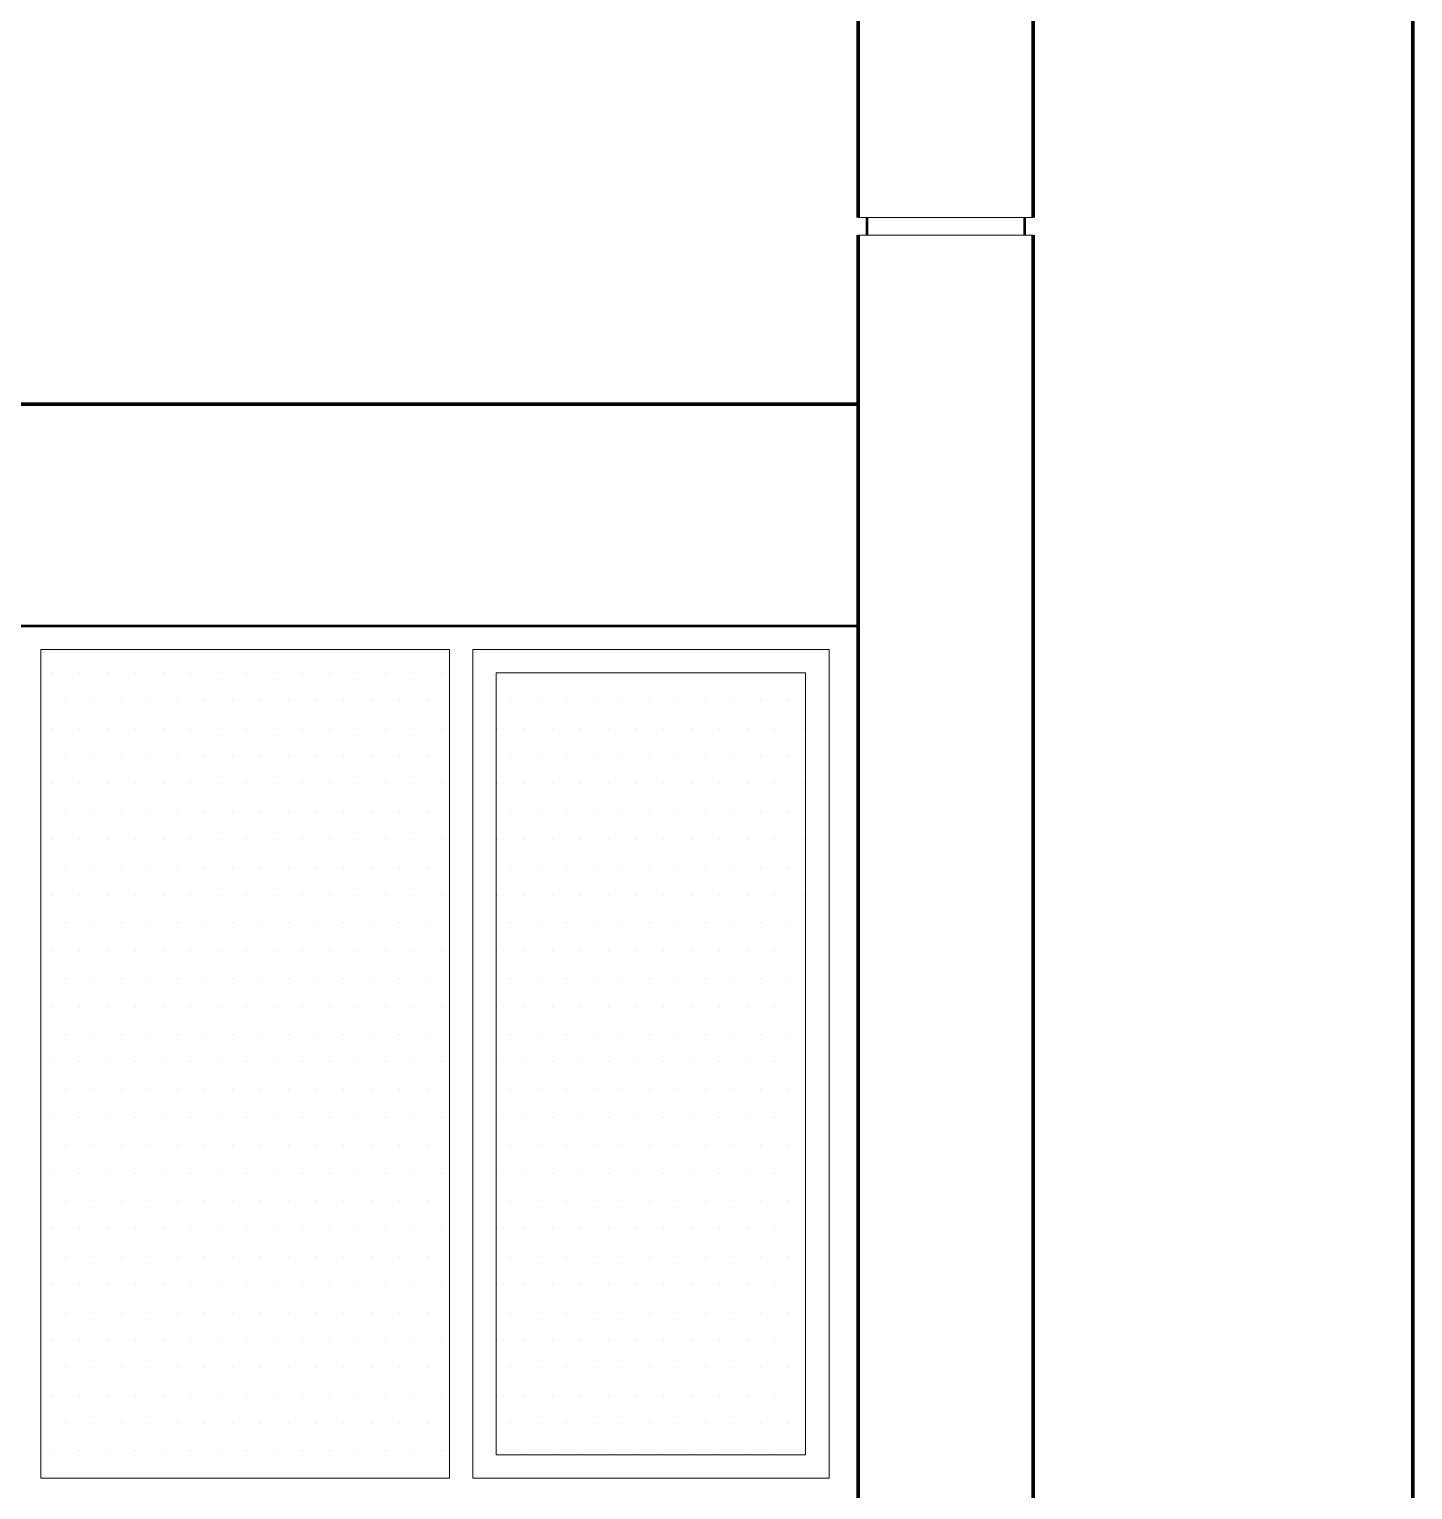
# Model space of a CAD drawing. Header units: millimetres. Extents: x 2016.56 to 2021.8, y 13721.83 to 13722.48.
# Drawn here: x 2020.6372 to 2020.6846, y 13722.1813 to 13722.2314 of the extents above; entities that cross this region are included whole.
import ezdxf

# ---------------------------------------------------------------- set-up
doc = ezdxf.new("R2010")
doc.units = ezdxf.units.MM
doc.layers.get('0').update_dxf_attribs({"lineweight": 20})
for name, color, linetype, lineweight in [('0.5', 200, 'Continuous', 50), ('0.8', 6, 'Continuous', 80), ('1.00', 232, 'Continuous', 100), ('1.2', 120, 'Continuous', 120), ('DUVAR', 4, 'Continuous', 40), ('PENCERE', 3, 'Continuous', 13)]:
    doc.layers.add(name, color=color, linetype=linetype, lineweight=lineweight)

msp = doc.modelspace()

# ---------------------------------------------------------------- linework, layer by layer
for p, q in [((2020.637602, 13722.210138), (2020.637602, 13722.181738)), ((2020.651602, 13722.210138), (2020.637602, 13722.210138)), ((2020.651602, 13722.210138), (2020.651602, 13722.181738)), ((2020.652402, 13722.210138), (2020.652402, 13722.181738)), ((2020.664602, 13722.210138), (2020.652402, 13722.210138)), ((2020.664602, 13722.210138), (2020.664602, 13722.181738)), ((2020.653202, 13722.209338), (2020.663802, 13722.209338)), ((2020.653202, 13722.182538), (2020.653202, 13722.209338)), ((2020.663802, 13722.209338), (2020.663802, 13722.182538)), ((2020.663802, 13722.182538), (2020.653202, 13722.182538)), ((2020.637602, 13722.181738), (2020.651602, 13722.181738)), ((2020.652402, 13722.181738), (2020.664602, 13722.181738))]:
    msp.add_line(p, q)
at = {"layer": '0.5'}
for p, q in [((2020.665902, 13722.224938), (2020.665902, 13722.224338)), ((2020.665902, 13722.224938), (2020.665902, 13722.224338)), ((2020.671302, 13722.224938), (2020.671302, 13722.224338)), ((2020.665602, 13722.210938), (2020.623602, 13722.210938))]:
    msp.add_line(p, q, dxfattribs=at)
at = {"layer": '0.8'}
msp.add_line((2020.665602, 13722.218538), (2020.623602, 13722.218538), dxfattribs=at)
at = {"layer": '1.00'}
for p, q in [((2020.684602, 13722.397538), (2020.684602, 13721.978538)), ((2020.665602, 13722.239938), (2020.665602, 13722.224938)), ((2020.665602, 13722.224338), (2020.665602, 13722.180938))]:
    msp.add_line(p, q, dxfattribs=at)
at = {"layer": '1.2'}
for p, q in [((2020.671602, 13722.280538), (2020.671602, 13722.224938)), ((2020.671602, 13722.224338), (2020.671602, 13722.164938))]:
    msp.add_line(p, q, dxfattribs=at)
at = {"layer": 'DUVAR'}
for p, q in [((2020.637981, 13722.209337), (2020.637981, 13722.209337)), ((2020.638933, 13722.209337), (2020.638933, 13722.209337)), ((2020.639886, 13722.209337), (2020.639886, 13722.209337)), ((2020.640838, 13722.209337), (2020.640838, 13722.209337)), ((2020.641791, 13722.209337), (2020.641791, 13722.209337)), ((2020.642743, 13722.209337), (2020.642743, 13722.209337)), ((2020.643696, 13722.209337), (2020.643696, 13722.209337)), ((2020.644648, 13722.209337), (2020.644648, 13722.209337)), ((2020.645601, 13722.209337), (2020.645601, 13722.209337)), ((2020.646553, 13722.209337), (2020.646553, 13722.209337)), ((2020.647506, 13722.209337), (2020.647506, 13722.209337)), ((2020.648458, 13722.209337), (2020.648458, 13722.209337)), ((2020.649411, 13722.209337), (2020.649411, 13722.209337)), ((2020.650363, 13722.209337), (2020.650363, 13722.209337)), ((2020.651316, 13722.209337), (2020.651316, 13722.209337)), ((2020.653221, 13722.209337), (2020.653221, 13722.209337)), ((2020.654173, 13722.209337), (2020.654173, 13722.209337)), ((2020.655126, 13722.209337), (2020.655126, 13722.209337)), ((2020.656078, 13722.209337), (2020.656078, 13722.209337)), ((2020.657031, 13722.209337), (2020.657031, 13722.209337)), ((2020.657983, 13722.209337), (2020.657983, 13722.209337)), ((2020.658936, 13722.209337), (2020.658936, 13722.209337)), ((2020.659888, 13722.209337), (2020.659888, 13722.209337)), ((2020.660841, 13722.209337), (2020.660841, 13722.209337)), ((2020.661793, 13722.209337), (2020.661793, 13722.209337)), ((2020.662746, 13722.209337), (2020.662746, 13722.209337)), ((2020.663698, 13722.209337), (2020.663698, 13722.209337)), ((2020.638457, 13722.208384), (2020.638457, 13722.208384)), ((2020.639409, 13722.208384), (2020.639409, 13722.208384)), ((2020.640362, 13722.208384), (2020.640362, 13722.208384)), ((2020.641314, 13722.208384), (2020.641314, 13722.208384)), ((2020.642267, 13722.208384), (2020.642267, 13722.208384)), ((2020.643219, 13722.208384), (2020.643219, 13722.208384)), ((2020.644172, 13722.208384), (2020.644172, 13722.208384)), ((2020.645124, 13722.208384), (2020.645124, 13722.208384)), ((2020.646077, 13722.208384), (2020.646077, 13722.208384)), ((2020.647029, 13722.208384), (2020.647029, 13722.208384)), ((2020.647982, 13722.208384), (2020.647982, 13722.208384)), ((2020.648934, 13722.208384), (2020.648934, 13722.208384)), ((2020.649887, 13722.208384), (2020.649887, 13722.208384)), ((2020.650839, 13722.208384), (2020.650839, 13722.208384)), ((2020.653697, 13722.208384), (2020.653697, 13722.208384)), ((2020.654649, 13722.208384), (2020.654649, 13722.208384)), ((2020.655602, 13722.208384), (2020.655602, 13722.208384)), ((2020.656554, 13722.208384), (2020.656554, 13722.208384)), ((2020.657507, 13722.208384), (2020.657507, 13722.208384)), ((2020.658459, 13722.208384), (2020.658459, 13722.208384)), ((2020.659412, 13722.208384), (2020.659412, 13722.208384)), ((2020.660364, 13722.208384), (2020.660364, 13722.208384)), ((2020.661317, 13722.208384), (2020.661317, 13722.208384)), ((2020.662269, 13722.208384), (2020.662269, 13722.208384)), ((2020.663222, 13722.208384), (2020.663222, 13722.208384)), ((2020.637981, 13722.207432), (2020.637981, 13722.207432)), ((2020.638933, 13722.207432), (2020.638933, 13722.207432)), ((2020.639886, 13722.207432), (2020.639886, 13722.207432)), ((2020.640838, 13722.207432), (2020.640838, 13722.207432)), ((2020.641791, 13722.207432), (2020.641791, 13722.207432)), ((2020.642743, 13722.207432), (2020.642743, 13722.207432)), ((2020.643696, 13722.207432), (2020.643696, 13722.207432)), ((2020.644648, 13722.207432), (2020.644648, 13722.207432)), ((2020.645601, 13722.207432), (2020.645601, 13722.207432)), ((2020.646553, 13722.207432), (2020.646553, 13722.207432)), ((2020.647506, 13722.207432), (2020.647506, 13722.207432)), ((2020.648458, 13722.207432), (2020.648458, 13722.207432)), ((2020.649411, 13722.207432), (2020.649411, 13722.207432)), ((2020.650363, 13722.207432), (2020.650363, 13722.207432)), ((2020.651316, 13722.207432), (2020.651316, 13722.207432)), ((2020.653221, 13722.207432), (2020.653221, 13722.207432)), ((2020.654173, 13722.207432), (2020.654173, 13722.207432)), ((2020.655126, 13722.207432), (2020.655126, 13722.207432)), ((2020.656078, 13722.207432), (2020.656078, 13722.207432)), ((2020.657031, 13722.207432), (2020.657031, 13722.207432)), ((2020.657983, 13722.207432), (2020.657983, 13722.207432)), ((2020.658936, 13722.207432), (2020.658936, 13722.207432)), ((2020.659888, 13722.207432), (2020.659888, 13722.207432)), ((2020.660841, 13722.207432), (2020.660841, 13722.207432)), ((2020.661793, 13722.207432), (2020.661793, 13722.207432)), ((2020.662746, 13722.207432), (2020.662746, 13722.207432)), ((2020.663698, 13722.207432), (2020.663698, 13722.207432)), ((2020.638457, 13722.206479), (2020.638457, 13722.206479)), ((2020.639409, 13722.206479), (2020.639409, 13722.206479)), ((2020.640362, 13722.206479), (2020.640362, 13722.206479)), ((2020.641314, 13722.206479), (2020.641314, 13722.206479)), ((2020.642267, 13722.206479), (2020.642267, 13722.206479)), ((2020.643219, 13722.206479), (2020.643219, 13722.206479)), ((2020.644172, 13722.206479), (2020.644172, 13722.206479)), ((2020.645124, 13722.206479), (2020.645124, 13722.206479)), ((2020.646077, 13722.206479), (2020.646077, 13722.206479)), ((2020.647029, 13722.206479), (2020.647029, 13722.206479)), ((2020.647982, 13722.206479), (2020.647982, 13722.206479)), ((2020.648934, 13722.206479), (2020.648934, 13722.206479)), ((2020.649887, 13722.206479), (2020.649887, 13722.206479)), ((2020.650839, 13722.206479), (2020.650839, 13722.206479)), ((2020.653697, 13722.206479), (2020.653697, 13722.206479)), ((2020.654649, 13722.206479), (2020.654649, 13722.206479)), ((2020.655602, 13722.206479), (2020.655602, 13722.206479)), ((2020.656554, 13722.206479), (2020.656554, 13722.206479)), ((2020.657507, 13722.206479), (2020.657507, 13722.206479)), ((2020.658459, 13722.206479), (2020.658459, 13722.206479)), ((2020.659412, 13722.206479), (2020.659412, 13722.206479)), ((2020.660364, 13722.206479), (2020.660364, 13722.206479)), ((2020.661317, 13722.206479), (2020.661317, 13722.206479)), ((2020.662269, 13722.206479), (2020.662269, 13722.206479)), ((2020.663222, 13722.206479), (2020.663222, 13722.206479)), ((2020.637981, 13722.205527), (2020.637981, 13722.205527)), ((2020.638933, 13722.205527), (2020.638933, 13722.205527)), ((2020.639886, 13722.205527), (2020.639886, 13722.205527)), ((2020.640838, 13722.205527), (2020.640838, 13722.205527)), ((2020.641791, 13722.205527), (2020.641791, 13722.205527)), ((2020.642743, 13722.205527), (2020.642743, 13722.205527)), ((2020.643696, 13722.205527), (2020.643696, 13722.205527)), ((2020.644648, 13722.205527), (2020.644648, 13722.205527)), ((2020.645601, 13722.205527), (2020.645601, 13722.205527)), ((2020.646553, 13722.205527), (2020.646553, 13722.205527)), ((2020.647506, 13722.205527), (2020.647506, 13722.205527)), ((2020.648458, 13722.205527), (2020.648458, 13722.205527)), ((2020.649411, 13722.205527), (2020.649411, 13722.205527)), ((2020.650363, 13722.205527), (2020.650363, 13722.205527)), ((2020.651316, 13722.205527), (2020.651316, 13722.205527)), ((2020.653221, 13722.205527), (2020.653221, 13722.205527)), ((2020.654173, 13722.205527), (2020.654173, 13722.205527)), ((2020.655126, 13722.205527), (2020.655126, 13722.205527)), ((2020.656078, 13722.205527), (2020.656078, 13722.205527)), ((2020.657031, 13722.205527), (2020.657031, 13722.205527)), ((2020.657983, 13722.205527), (2020.657983, 13722.205527)), ((2020.658936, 13722.205527), (2020.658936, 13722.205527)), ((2020.659888, 13722.205527), (2020.659888, 13722.205527)), ((2020.660841, 13722.205527), (2020.660841, 13722.205527)), ((2020.661793, 13722.205527), (2020.661793, 13722.205527)), ((2020.662746, 13722.205527), (2020.662746, 13722.205527)), ((2020.663698, 13722.205527), (2020.663698, 13722.205527)), ((2020.638457, 13722.204574), (2020.638457, 13722.204574)), ((2020.639409, 13722.204574), (2020.639409, 13722.204574)), ((2020.640362, 13722.204574), (2020.640362, 13722.204574)), ((2020.641314, 13722.204574), (2020.641314, 13722.204574)), ((2020.642267, 13722.204574), (2020.642267, 13722.204574)), ((2020.643219, 13722.204574), (2020.643219, 13722.204574)), ((2020.644172, 13722.204574), (2020.644172, 13722.204574)), ((2020.645124, 13722.204574), (2020.645124, 13722.204574)), ((2020.646077, 13722.204574), (2020.646077, 13722.204574)), ((2020.647029, 13722.204574), (2020.647029, 13722.204574)), ((2020.647982, 13722.204574), (2020.647982, 13722.204574)), ((2020.648934, 13722.204574), (2020.648934, 13722.204574)), ((2020.649887, 13722.204574), (2020.649887, 13722.204574)), ((2020.650839, 13722.204574), (2020.650839, 13722.204574)), ((2020.653697, 13722.204574), (2020.653697, 13722.204574)), ((2020.654649, 13722.204574), (2020.654649, 13722.204574)), ((2020.655602, 13722.204574), (2020.655602, 13722.204574)), ((2020.656554, 13722.204574), (2020.656554, 13722.204574)), ((2020.657507, 13722.204574), (2020.657507, 13722.204574)), ((2020.658459, 13722.204574), (2020.658459, 13722.204574)), ((2020.659412, 13722.204574), (2020.659412, 13722.204574)), ((2020.660364, 13722.204574), (2020.660364, 13722.204574)), ((2020.661317, 13722.204574), (2020.661317, 13722.204574)), ((2020.662269, 13722.204574), (2020.662269, 13722.204574)), ((2020.663222, 13722.204574), (2020.663222, 13722.204574)), ((2020.637981, 13722.203622), (2020.637981, 13722.203622)), ((2020.638933, 13722.203622), (2020.638933, 13722.203622)), ((2020.639886, 13722.203622), (2020.639886, 13722.203622)), ((2020.640838, 13722.203622), (2020.640838, 13722.203622)), ((2020.641791, 13722.203622), (2020.641791, 13722.203622)), ((2020.642743, 13722.203622), (2020.642743, 13722.203622)), ((2020.643696, 13722.203622), (2020.643696, 13722.203622)), ((2020.644648, 13722.203622), (2020.644648, 13722.203622)), ((2020.645601, 13722.203622), (2020.645601, 13722.203622)), ((2020.646553, 13722.203622), (2020.646553, 13722.203622)), ((2020.647506, 13722.203622), (2020.647506, 13722.203622)), ((2020.648458, 13722.203622), (2020.648458, 13722.203622)), ((2020.649411, 13722.203622), (2020.649411, 13722.203622)), ((2020.650363, 13722.203622), (2020.650363, 13722.203622)), ((2020.651316, 13722.203622), (2020.651316, 13722.203622)), ((2020.653221, 13722.203622), (2020.653221, 13722.203622)), ((2020.654173, 13722.203622), (2020.654173, 13722.203622)), ((2020.655126, 13722.203622), (2020.655126, 13722.203622)), ((2020.656078, 13722.203622), (2020.656078, 13722.203622)), ((2020.657031, 13722.203622), (2020.657031, 13722.203622)), ((2020.657983, 13722.203622), (2020.657983, 13722.203622)), ((2020.658936, 13722.203622), (2020.658936, 13722.203622)), ((2020.659888, 13722.203622), (2020.659888, 13722.203622)), ((2020.660841, 13722.203622), (2020.660841, 13722.203622)), ((2020.661793, 13722.203622), (2020.661793, 13722.203622)), ((2020.662746, 13722.203622), (2020.662746, 13722.203622)), ((2020.663698, 13722.203622), (2020.663698, 13722.203622)), ((2020.638457, 13722.202669), (2020.638457, 13722.202669)), ((2020.639409, 13722.202669), (2020.639409, 13722.202669)), ((2020.640362, 13722.202669), (2020.640362, 13722.202669)), ((2020.641314, 13722.202669), (2020.641314, 13722.202669)), ((2020.642267, 13722.202669), (2020.642267, 13722.202669)), ((2020.643219, 13722.202669), (2020.643219, 13722.202669)), ((2020.644172, 13722.202669), (2020.644172, 13722.202669)), ((2020.645124, 13722.202669), (2020.645124, 13722.202669)), ((2020.646077, 13722.202669), (2020.646077, 13722.202669)), ((2020.647029, 13722.202669), (2020.647029, 13722.202669)), ((2020.647982, 13722.202669), (2020.647982, 13722.202669)), ((2020.648934, 13722.202669), (2020.648934, 13722.202669)), ((2020.649887, 13722.202669), (2020.649887, 13722.202669)), ((2020.650839, 13722.202669), (2020.650839, 13722.202669)), ((2020.653697, 13722.202669), (2020.653697, 13722.202669)), ((2020.654649, 13722.202669), (2020.654649, 13722.202669)), ((2020.655602, 13722.202669), (2020.655602, 13722.202669)), ((2020.656554, 13722.202669), (2020.656554, 13722.202669)), ((2020.657507, 13722.202669), (2020.657507, 13722.202669)), ((2020.658459, 13722.202669), (2020.658459, 13722.202669)), ((2020.659412, 13722.202669), (2020.659412, 13722.202669)), ((2020.660364, 13722.202669), (2020.660364, 13722.202669)), ((2020.661317, 13722.202669), (2020.661317, 13722.202669)), ((2020.662269, 13722.202669), (2020.662269, 13722.202669)), ((2020.663222, 13722.202669), (2020.663222, 13722.202669)), ((2020.637981, 13722.201717), (2020.637981, 13722.201717)), ((2020.638933, 13722.201717), (2020.638933, 13722.201717)), ((2020.639886, 13722.201717), (2020.639886, 13722.201717)), ((2020.640838, 13722.201717), (2020.640838, 13722.201717)), ((2020.641791, 13722.201717), (2020.641791, 13722.201717)), ((2020.642743, 13722.201717), (2020.642743, 13722.201717)), ((2020.643696, 13722.201717), (2020.643696, 13722.201717)), ((2020.644648, 13722.201717), (2020.644648, 13722.201717)), ((2020.645601, 13722.201717), (2020.645601, 13722.201717)), ((2020.646553, 13722.201717), (2020.646553, 13722.201717)), ((2020.647506, 13722.201717), (2020.647506, 13722.201717)), ((2020.648458, 13722.201717), (2020.648458, 13722.201717)), ((2020.649411, 13722.201717), (2020.649411, 13722.201717)), ((2020.650363, 13722.201717), (2020.650363, 13722.201717)), ((2020.651316, 13722.201717), (2020.651316, 13722.201717)), ((2020.653221, 13722.201717), (2020.653221, 13722.201717)), ((2020.654173, 13722.201717), (2020.654173, 13722.201717)), ((2020.655126, 13722.201717), (2020.655126, 13722.201717)), ((2020.656078, 13722.201717), (2020.656078, 13722.201717)), ((2020.657031, 13722.201717), (2020.657031, 13722.201717)), ((2020.657983, 13722.201717), (2020.657983, 13722.201717)), ((2020.658936, 13722.201717), (2020.658936, 13722.201717)), ((2020.659888, 13722.201717), (2020.659888, 13722.201717)), ((2020.660841, 13722.201717), (2020.660841, 13722.201717)), ((2020.661793, 13722.201717), (2020.661793, 13722.201717)), ((2020.662746, 13722.201717), (2020.662746, 13722.201717)), ((2020.663698, 13722.201717), (2020.663698, 13722.201717)), ((2020.638457, 13722.200764), (2020.638457, 13722.200764)), ((2020.639409, 13722.200764), (2020.639409, 13722.200764)), ((2020.640362, 13722.200764), (2020.640362, 13722.200764)), ((2020.641314, 13722.200764), (2020.641314, 13722.200764)), ((2020.642267, 13722.200764), (2020.642267, 13722.200764)), ((2020.643219, 13722.200764), (2020.643219, 13722.200764)), ((2020.644172, 13722.200764), (2020.644172, 13722.200764)), ((2020.645124, 13722.200764), (2020.645124, 13722.200764)), ((2020.646077, 13722.200764), (2020.646077, 13722.200764)), ((2020.647029, 13722.200764), (2020.647029, 13722.200764)), ((2020.647982, 13722.200764), (2020.647982, 13722.200764)), ((2020.648934, 13722.200764), (2020.648934, 13722.200764)), ((2020.649887, 13722.200764), (2020.649887, 13722.200764)), ((2020.650839, 13722.200764), (2020.650839, 13722.200764)), ((2020.653697, 13722.200764), (2020.653697, 13722.200764)), ((2020.654649, 13722.200764), (2020.654649, 13722.200764)), ((2020.655602, 13722.200764), (2020.655602, 13722.200764)), ((2020.656554, 13722.200764), (2020.656554, 13722.200764)), ((2020.657507, 13722.200764), (2020.657507, 13722.200764)), ((2020.658459, 13722.200764), (2020.658459, 13722.200764)), ((2020.659412, 13722.200764), (2020.659412, 13722.200764)), ((2020.660364, 13722.200764), (2020.660364, 13722.200764)), ((2020.661317, 13722.200764), (2020.661317, 13722.200764)), ((2020.662269, 13722.200764), (2020.662269, 13722.200764)), ((2020.663222, 13722.200764), (2020.663222, 13722.200764)), ((2020.637981, 13722.199812), (2020.637981, 13722.199812)), ((2020.638933, 13722.199812), (2020.638933, 13722.199812)), ((2020.639886, 13722.199812), (2020.639886, 13722.199812)), ((2020.640838, 13722.199812), (2020.640838, 13722.199812)), ((2020.641791, 13722.199812), (2020.641791, 13722.199812)), ((2020.642743, 13722.199812), (2020.642743, 13722.199812)), ((2020.643696, 13722.199812), (2020.643696, 13722.199812)), ((2020.644648, 13722.199812), (2020.644648, 13722.199812)), ((2020.645601, 13722.199812), (2020.645601, 13722.199812)), ((2020.646553, 13722.199812), (2020.646553, 13722.199812)), ((2020.647506, 13722.199812), (2020.647506, 13722.199812)), ((2020.648458, 13722.199812), (2020.648458, 13722.199812)), ((2020.649411, 13722.199812), (2020.649411, 13722.199812)), ((2020.650363, 13722.199812), (2020.650363, 13722.199812)), ((2020.651316, 13722.199812), (2020.651316, 13722.199812)), ((2020.653221, 13722.199812), (2020.653221, 13722.199812)), ((2020.654173, 13722.199812), (2020.654173, 13722.199812)), ((2020.655126, 13722.199812), (2020.655126, 13722.199812)), ((2020.656078, 13722.199812), (2020.656078, 13722.199812)), ((2020.657031, 13722.199812), (2020.657031, 13722.199812)), ((2020.657983, 13722.199812), (2020.657983, 13722.199812)), ((2020.658936, 13722.199812), (2020.658936, 13722.199812)), ((2020.659888, 13722.199812), (2020.659888, 13722.199812)), ((2020.660841, 13722.199812), (2020.660841, 13722.199812)), ((2020.661793, 13722.199812), (2020.661793, 13722.199812)), ((2020.662746, 13722.199812), (2020.662746, 13722.199812)), ((2020.663698, 13722.199812), (2020.663698, 13722.199812)), ((2020.638457, 13722.198859), (2020.638457, 13722.198859)), ((2020.639409, 13722.198859), (2020.639409, 13722.198859)), ((2020.640362, 13722.198859), (2020.640362, 13722.198859)), ((2020.641314, 13722.198859), (2020.641314, 13722.198859)), ((2020.642267, 13722.198859), (2020.642267, 13722.198859)), ((2020.643219, 13722.198859), (2020.643219, 13722.198859)), ((2020.644172, 13722.198859), (2020.644172, 13722.198859)), ((2020.645124, 13722.198859), (2020.645124, 13722.198859)), ((2020.646077, 13722.198859), (2020.646077, 13722.198859)), ((2020.647029, 13722.198859), (2020.647029, 13722.198859)), ((2020.647982, 13722.198859), (2020.647982, 13722.198859)), ((2020.648934, 13722.198859), (2020.648934, 13722.198859)), ((2020.649887, 13722.198859), (2020.649887, 13722.198859)), ((2020.650839, 13722.198859), (2020.650839, 13722.198859)), ((2020.653697, 13722.198859), (2020.653697, 13722.198859)), ((2020.654649, 13722.198859), (2020.654649, 13722.198859)), ((2020.655602, 13722.198859), (2020.655602, 13722.198859)), ((2020.656554, 13722.198859), (2020.656554, 13722.198859)), ((2020.657507, 13722.198859), (2020.657507, 13722.198859)), ((2020.658459, 13722.198859), (2020.658459, 13722.198859)), ((2020.659412, 13722.198859), (2020.659412, 13722.198859)), ((2020.660364, 13722.198859), (2020.660364, 13722.198859)), ((2020.661317, 13722.198859), (2020.661317, 13722.198859)), ((2020.662269, 13722.198859), (2020.662269, 13722.198859)), ((2020.663222, 13722.198859), (2020.663222, 13722.198859)), ((2020.637981, 13722.197907), (2020.637981, 13722.197907)), ((2020.638933, 13722.197907), (2020.638933, 13722.197907)), ((2020.639886, 13722.197907), (2020.639886, 13722.197907)), ((2020.640838, 13722.197907), (2020.640838, 13722.197907)), ((2020.641791, 13722.197907), (2020.641791, 13722.197907)), ((2020.642743, 13722.197907), (2020.642743, 13722.197907)), ((2020.643696, 13722.197907), (2020.643696, 13722.197907)), ((2020.644648, 13722.197907), (2020.644648, 13722.197907)), ((2020.645601, 13722.197907), (2020.645601, 13722.197907)), ((2020.646553, 13722.197907), (2020.646553, 13722.197907)), ((2020.647506, 13722.197907), (2020.647506, 13722.197907)), ((2020.648458, 13722.197907), (2020.648458, 13722.197907)), ((2020.649411, 13722.197907), (2020.649411, 13722.197907)), ((2020.650363, 13722.197907), (2020.650363, 13722.197907)), ((2020.651316, 13722.197907), (2020.651316, 13722.197907)), ((2020.653221, 13722.197907), (2020.653221, 13722.197907)), ((2020.654173, 13722.197907), (2020.654173, 13722.197907)), ((2020.655126, 13722.197907), (2020.655126, 13722.197907)), ((2020.656078, 13722.197907), (2020.656078, 13722.197907)), ((2020.657031, 13722.197907), (2020.657031, 13722.197907)), ((2020.657983, 13722.197907), (2020.657983, 13722.197907)), ((2020.658936, 13722.197907), (2020.658936, 13722.197907)), ((2020.659888, 13722.197907), (2020.659888, 13722.197907)), ((2020.660841, 13722.197907), (2020.660841, 13722.197907)), ((2020.661793, 13722.197907), (2020.661793, 13722.197907)), ((2020.662746, 13722.197907), (2020.662746, 13722.197907)), ((2020.663698, 13722.197907), (2020.663698, 13722.197907)), ((2020.638457, 13722.196954), (2020.638457, 13722.196954)), ((2020.639409, 13722.196954), (2020.639409, 13722.196954)), ((2020.640362, 13722.196954), (2020.640362, 13722.196954)), ((2020.641314, 13722.196954), (2020.641314, 13722.196954)), ((2020.642267, 13722.196954), (2020.642267, 13722.196954)), ((2020.643219, 13722.196954), (2020.643219, 13722.196954)), ((2020.644172, 13722.196954), (2020.644172, 13722.196954)), ((2020.645124, 13722.196954), (2020.645124, 13722.196954)), ((2020.646077, 13722.196954), (2020.646077, 13722.196954)), ((2020.647029, 13722.196954), (2020.647029, 13722.196954)), ((2020.647982, 13722.196954), (2020.647982, 13722.196954)), ((2020.648934, 13722.196954), (2020.648934, 13722.196954)), ((2020.649887, 13722.196954), (2020.649887, 13722.196954)), ((2020.650839, 13722.196954), (2020.650839, 13722.196954)), ((2020.653697, 13722.196954), (2020.653697, 13722.196954)), ((2020.654649, 13722.196954), (2020.654649, 13722.196954)), ((2020.655602, 13722.196954), (2020.655602, 13722.196954)), ((2020.656554, 13722.196954), (2020.656554, 13722.196954)), ((2020.657507, 13722.196954), (2020.657507, 13722.196954)), ((2020.658459, 13722.196954), (2020.658459, 13722.196954)), ((2020.659412, 13722.196954), (2020.659412, 13722.196954)), ((2020.660364, 13722.196954), (2020.660364, 13722.196954)), ((2020.661317, 13722.196954), (2020.661317, 13722.196954)), ((2020.662269, 13722.196954), (2020.662269, 13722.196954)), ((2020.663222, 13722.196954), (2020.663222, 13722.196954)), ((2020.637981, 13722.196002), (2020.637981, 13722.196002)), ((2020.638933, 13722.196002), (2020.638933, 13722.196002)), ((2020.639886, 13722.196002), (2020.639886, 13722.196002)), ((2020.640838, 13722.196002), (2020.640838, 13722.196002)), ((2020.641791, 13722.196002), (2020.641791, 13722.196002)), ((2020.642743, 13722.196002), (2020.642743, 13722.196002)), ((2020.643696, 13722.196002), (2020.643696, 13722.196002)), ((2020.644648, 13722.196002), (2020.644648, 13722.196002)), ((2020.645601, 13722.196002), (2020.645601, 13722.196002)), ((2020.646553, 13722.196002), (2020.646553, 13722.196002)), ((2020.647506, 13722.196002), (2020.647506, 13722.196002)), ((2020.648458, 13722.196002), (2020.648458, 13722.196002)), ((2020.649411, 13722.196002), (2020.649411, 13722.196002)), ((2020.650363, 13722.196002), (2020.650363, 13722.196002)), ((2020.651316, 13722.196002), (2020.651316, 13722.196002)), ((2020.653221, 13722.196002), (2020.653221, 13722.196002)), ((2020.654173, 13722.196002), (2020.654173, 13722.196002)), ((2020.655126, 13722.196002), (2020.655126, 13722.196002)), ((2020.656078, 13722.196002), (2020.656078, 13722.196002)), ((2020.657031, 13722.196002), (2020.657031, 13722.196002)), ((2020.657983, 13722.196002), (2020.657983, 13722.196002)), ((2020.658936, 13722.196002), (2020.658936, 13722.196002)), ((2020.659888, 13722.196002), (2020.659888, 13722.196002)), ((2020.660841, 13722.196002), (2020.660841, 13722.196002)), ((2020.661793, 13722.196002), (2020.661793, 13722.196002)), ((2020.662746, 13722.196002), (2020.662746, 13722.196002)), ((2020.663698, 13722.196002), (2020.663698, 13722.196002)), ((2020.638457, 13722.195049), (2020.638457, 13722.195049)), ((2020.639409, 13722.195049), (2020.639409, 13722.195049)), ((2020.640362, 13722.195049), (2020.640362, 13722.195049)), ((2020.641314, 13722.195049), (2020.641314, 13722.195049)), ((2020.642267, 13722.195049), (2020.642267, 13722.195049)), ((2020.643219, 13722.195049), (2020.643219, 13722.195049)), ((2020.644172, 13722.195049), (2020.644172, 13722.195049)), ((2020.645124, 13722.195049), (2020.645124, 13722.195049)), ((2020.646077, 13722.195049), (2020.646077, 13722.195049)), ((2020.647029, 13722.195049), (2020.647029, 13722.195049)), ((2020.647982, 13722.195049), (2020.647982, 13722.195049)), ((2020.648934, 13722.195049), (2020.648934, 13722.195049)), ((2020.649887, 13722.195049), (2020.649887, 13722.195049)), ((2020.650839, 13722.195049), (2020.650839, 13722.195049)), ((2020.653697, 13722.195049), (2020.653697, 13722.195049)), ((2020.654649, 13722.195049), (2020.654649, 13722.195049)), ((2020.655602, 13722.195049), (2020.655602, 13722.195049)), ((2020.656554, 13722.195049), (2020.656554, 13722.195049)), ((2020.657507, 13722.195049), (2020.657507, 13722.195049)), ((2020.658459, 13722.195049), (2020.658459, 13722.195049)), ((2020.659412, 13722.195049), (2020.659412, 13722.195049)), ((2020.660364, 13722.195049), (2020.660364, 13722.195049)), ((2020.661317, 13722.195049), (2020.661317, 13722.195049)), ((2020.662269, 13722.195049), (2020.662269, 13722.195049)), ((2020.663222, 13722.195049), (2020.663222, 13722.195049)), ((2020.637981, 13722.194097), (2020.637981, 13722.194097)), ((2020.638933, 13722.194097), (2020.638933, 13722.194097)), ((2020.639886, 13722.194097), (2020.639886, 13722.194097)), ((2020.640838, 13722.194097), (2020.640838, 13722.194097)), ((2020.641791, 13722.194097), (2020.641791, 13722.194097)), ((2020.642743, 13722.194097), (2020.642743, 13722.194097)), ((2020.643696, 13722.194097), (2020.643696, 13722.194097)), ((2020.644648, 13722.194097), (2020.644648, 13722.194097)), ((2020.645601, 13722.194097), (2020.645601, 13722.194097)), ((2020.646553, 13722.194097), (2020.646553, 13722.194097)), ((2020.647506, 13722.194097), (2020.647506, 13722.194097)), ((2020.648458, 13722.194097), (2020.648458, 13722.194097)), ((2020.649411, 13722.194097), (2020.649411, 13722.194097)), ((2020.650363, 13722.194097), (2020.650363, 13722.194097)), ((2020.651316, 13722.194097), (2020.651316, 13722.194097)), ((2020.653221, 13722.194097), (2020.653221, 13722.194097)), ((2020.654173, 13722.194097), (2020.654173, 13722.194097)), ((2020.655126, 13722.194097), (2020.655126, 13722.194097)), ((2020.656078, 13722.194097), (2020.656078, 13722.194097)), ((2020.657031, 13722.194097), (2020.657031, 13722.194097)), ((2020.657983, 13722.194097), (2020.657983, 13722.194097)), ((2020.658936, 13722.194097), (2020.658936, 13722.194097)), ((2020.659888, 13722.194097), (2020.659888, 13722.194097)), ((2020.660841, 13722.194097), (2020.660841, 13722.194097)), ((2020.661793, 13722.194097), (2020.661793, 13722.194097)), ((2020.662746, 13722.194097), (2020.662746, 13722.194097)), ((2020.663698, 13722.194097), (2020.663698, 13722.194097)), ((2020.638457, 13722.193144), (2020.638457, 13722.193144)), ((2020.639409, 13722.193144), (2020.639409, 13722.193144)), ((2020.640362, 13722.193144), (2020.640362, 13722.193144)), ((2020.641314, 13722.193144), (2020.641314, 13722.193144)), ((2020.642267, 13722.193144), (2020.642267, 13722.193144)), ((2020.643219, 13722.193144), (2020.643219, 13722.193144)), ((2020.644172, 13722.193144), (2020.644172, 13722.193144)), ((2020.645124, 13722.193144), (2020.645124, 13722.193144)), ((2020.646077, 13722.193144), (2020.646077, 13722.193144)), ((2020.647029, 13722.193144), (2020.647029, 13722.193144)), ((2020.647982, 13722.193144), (2020.647982, 13722.193144)), ((2020.648934, 13722.193144), (2020.648934, 13722.193144)), ((2020.649887, 13722.193144), (2020.649887, 13722.193144)), ((2020.650839, 13722.193144), (2020.650839, 13722.193144)), ((2020.653697, 13722.193144), (2020.653697, 13722.193144)), ((2020.654649, 13722.193144), (2020.654649, 13722.193144)), ((2020.655602, 13722.193144), (2020.655602, 13722.193144)), ((2020.656554, 13722.193144), (2020.656554, 13722.193144)), ((2020.657507, 13722.193144), (2020.657507, 13722.193144)), ((2020.658459, 13722.193144), (2020.658459, 13722.193144)), ((2020.659412, 13722.193144), (2020.659412, 13722.193144)), ((2020.660364, 13722.193144), (2020.660364, 13722.193144)), ((2020.661317, 13722.193144), (2020.661317, 13722.193144)), ((2020.662269, 13722.193144), (2020.662269, 13722.193144)), ((2020.663222, 13722.193144), (2020.663222, 13722.193144)), ((2020.637981, 13722.192192), (2020.637981, 13722.192192)), ((2020.638933, 13722.192192), (2020.638933, 13722.192192)), ((2020.639886, 13722.192192), (2020.639886, 13722.192192)), ((2020.640838, 13722.192192), (2020.640838, 13722.192192)), ((2020.641791, 13722.192192), (2020.641791, 13722.192192)), ((2020.642743, 13722.192192), (2020.642743, 13722.192192)), ((2020.643696, 13722.192192), (2020.643696, 13722.192192)), ((2020.644648, 13722.192192), (2020.644648, 13722.192192)), ((2020.645601, 13722.192192), (2020.645601, 13722.192192)), ((2020.646553, 13722.192192), (2020.646553, 13722.192192)), ((2020.647506, 13722.192192), (2020.647506, 13722.192192)), ((2020.648458, 13722.192192), (2020.648458, 13722.192192)), ((2020.649411, 13722.192192), (2020.649411, 13722.192192)), ((2020.650363, 13722.192192), (2020.650363, 13722.192192)), ((2020.651316, 13722.192192), (2020.651316, 13722.192192)), ((2020.653221, 13722.192192), (2020.653221, 13722.192192)), ((2020.654173, 13722.192192), (2020.654173, 13722.192192)), ((2020.655126, 13722.192192), (2020.655126, 13722.192192)), ((2020.656078, 13722.192192), (2020.656078, 13722.192192)), ((2020.657031, 13722.192192), (2020.657031, 13722.192192)), ((2020.657983, 13722.192192), (2020.657983, 13722.192192)), ((2020.658936, 13722.192192), (2020.658936, 13722.192192)), ((2020.659888, 13722.192192), (2020.659888, 13722.192192)), ((2020.660841, 13722.192192), (2020.660841, 13722.192192)), ((2020.661793, 13722.192192), (2020.661793, 13722.192192)), ((2020.662746, 13722.192192), (2020.662746, 13722.192192)), ((2020.663698, 13722.192192), (2020.663698, 13722.192192)), ((2020.638457, 13722.191239), (2020.638457, 13722.191239)), ((2020.639409, 13722.191239), (2020.639409, 13722.191239)), ((2020.640362, 13722.191239), (2020.640362, 13722.191239)), ((2020.641314, 13722.191239), (2020.641314, 13722.191239)), ((2020.642267, 13722.191239), (2020.642267, 13722.191239)), ((2020.643219, 13722.191239), (2020.643219, 13722.191239)), ((2020.644172, 13722.191239), (2020.644172, 13722.191239)), ((2020.645124, 13722.191239), (2020.645124, 13722.191239)), ((2020.646077, 13722.191239), (2020.646077, 13722.191239)), ((2020.647029, 13722.191239), (2020.647029, 13722.191239)), ((2020.647982, 13722.191239), (2020.647982, 13722.191239)), ((2020.648934, 13722.191239), (2020.648934, 13722.191239)), ((2020.649887, 13722.191239), (2020.649887, 13722.191239)), ((2020.650839, 13722.191239), (2020.650839, 13722.191239)), ((2020.653697, 13722.191239), (2020.653697, 13722.191239)), ((2020.654649, 13722.191239), (2020.654649, 13722.191239)), ((2020.655602, 13722.191239), (2020.655602, 13722.191239)), ((2020.656554, 13722.191239), (2020.656554, 13722.191239)), ((2020.657507, 13722.191239), (2020.657507, 13722.191239)), ((2020.658459, 13722.191239), (2020.658459, 13722.191239)), ((2020.659412, 13722.191239), (2020.659412, 13722.191239)), ((2020.660364, 13722.191239), (2020.660364, 13722.191239)), ((2020.661317, 13722.191239), (2020.661317, 13722.191239)), ((2020.662269, 13722.191239), (2020.662269, 13722.191239)), ((2020.663222, 13722.191239), (2020.663222, 13722.191239)), ((2020.637981, 13722.190287), (2020.637981, 13722.190287)), ((2020.638933, 13722.190287), (2020.638933, 13722.190287)), ((2020.639886, 13722.190287), (2020.639886, 13722.190287)), ((2020.640838, 13722.190287), (2020.640838, 13722.190287)), ((2020.641791, 13722.190287), (2020.641791, 13722.190287)), ((2020.642743, 13722.190287), (2020.642743, 13722.190287)), ((2020.643696, 13722.190287), (2020.643696, 13722.190287)), ((2020.644648, 13722.190287), (2020.644648, 13722.190287)), ((2020.645601, 13722.190287), (2020.645601, 13722.190287)), ((2020.646553, 13722.190287), (2020.646553, 13722.190287)), ((2020.647506, 13722.190287), (2020.647506, 13722.190287)), ((2020.648458, 13722.190287), (2020.648458, 13722.190287)), ((2020.649411, 13722.190287), (2020.649411, 13722.190287)), ((2020.650363, 13722.190287), (2020.650363, 13722.190287)), ((2020.651316, 13722.190287), (2020.651316, 13722.190287)), ((2020.653221, 13722.190287), (2020.653221, 13722.190287)), ((2020.654173, 13722.190287), (2020.654173, 13722.190287)), ((2020.655126, 13722.190287), (2020.655126, 13722.190287)), ((2020.656078, 13722.190287), (2020.656078, 13722.190287)), ((2020.657031, 13722.190287), (2020.657031, 13722.190287)), ((2020.657983, 13722.190287), (2020.657983, 13722.190287)), ((2020.658936, 13722.190287), (2020.658936, 13722.190287)), ((2020.659888, 13722.190287), (2020.659888, 13722.190287)), ((2020.660841, 13722.190287), (2020.660841, 13722.190287)), ((2020.661793, 13722.190287), (2020.661793, 13722.190287)), ((2020.662746, 13722.190287), (2020.662746, 13722.190287)), ((2020.663698, 13722.190287), (2020.663698, 13722.190287)), ((2020.638457, 13722.189334), (2020.638457, 13722.189334)), ((2020.639409, 13722.189334), (2020.639409, 13722.189334)), ((2020.640362, 13722.189334), (2020.640362, 13722.189334)), ((2020.641314, 13722.189334), (2020.641314, 13722.189334)), ((2020.642267, 13722.189334), (2020.642267, 13722.189334)), ((2020.643219, 13722.189334), (2020.643219, 13722.189334)), ((2020.644172, 13722.189334), (2020.644172, 13722.189334)), ((2020.645124, 13722.189334), (2020.645124, 13722.189334)), ((2020.646077, 13722.189334), (2020.646077, 13722.189334)), ((2020.647029, 13722.189334), (2020.647029, 13722.189334)), ((2020.647982, 13722.189334), (2020.647982, 13722.189334)), ((2020.648934, 13722.189334), (2020.648934, 13722.189334)), ((2020.649887, 13722.189334), (2020.649887, 13722.189334)), ((2020.650839, 13722.189334), (2020.650839, 13722.189334)), ((2020.653697, 13722.189334), (2020.653697, 13722.189334)), ((2020.654649, 13722.189334), (2020.654649, 13722.189334)), ((2020.655602, 13722.189334), (2020.655602, 13722.189334)), ((2020.656554, 13722.189334), (2020.656554, 13722.189334)), ((2020.657507, 13722.189334), (2020.657507, 13722.189334)), ((2020.658459, 13722.189334), (2020.658459, 13722.189334)), ((2020.659412, 13722.189334), (2020.659412, 13722.189334)), ((2020.660364, 13722.189334), (2020.660364, 13722.189334)), ((2020.661317, 13722.189334), (2020.661317, 13722.189334)), ((2020.662269, 13722.189334), (2020.662269, 13722.189334)), ((2020.663222, 13722.189334), (2020.663222, 13722.189334)), ((2020.637981, 13722.188382), (2020.637981, 13722.188382)), ((2020.638933, 13722.188382), (2020.638933, 13722.188382)), ((2020.639886, 13722.188382), (2020.639886, 13722.188382)), ((2020.640838, 13722.188382), (2020.640838, 13722.188382)), ((2020.641791, 13722.188382), (2020.641791, 13722.188382)), ((2020.642743, 13722.188382), (2020.642743, 13722.188382)), ((2020.643696, 13722.188382), (2020.643696, 13722.188382)), ((2020.644648, 13722.188382), (2020.644648, 13722.188382)), ((2020.645601, 13722.188382), (2020.645601, 13722.188382)), ((2020.646553, 13722.188382), (2020.646553, 13722.188382)), ((2020.647506, 13722.188382), (2020.647506, 13722.188382)), ((2020.648458, 13722.188382), (2020.648458, 13722.188382)), ((2020.649411, 13722.188382), (2020.649411, 13722.188382)), ((2020.650363, 13722.188382), (2020.650363, 13722.188382)), ((2020.651316, 13722.188382), (2020.651316, 13722.188382)), ((2020.653221, 13722.188382), (2020.653221, 13722.188382)), ((2020.654173, 13722.188382), (2020.654173, 13722.188382)), ((2020.655126, 13722.188382), (2020.655126, 13722.188382)), ((2020.656078, 13722.188382), (2020.656078, 13722.188382)), ((2020.657031, 13722.188382), (2020.657031, 13722.188382)), ((2020.657983, 13722.188382), (2020.657983, 13722.188382)), ((2020.658936, 13722.188382), (2020.658936, 13722.188382)), ((2020.659888, 13722.188382), (2020.659888, 13722.188382)), ((2020.660841, 13722.188382), (2020.660841, 13722.188382)), ((2020.661793, 13722.188382), (2020.661793, 13722.188382)), ((2020.662746, 13722.188382), (2020.662746, 13722.188382)), ((2020.663698, 13722.188382), (2020.663698, 13722.188382)), ((2020.638457, 13722.187429), (2020.638457, 13722.187429)), ((2020.639409, 13722.187429), (2020.639409, 13722.187429)), ((2020.640362, 13722.187429), (2020.640362, 13722.187429)), ((2020.641314, 13722.187429), (2020.641314, 13722.187429)), ((2020.642267, 13722.187429), (2020.642267, 13722.187429)), ((2020.643219, 13722.187429), (2020.643219, 13722.187429)), ((2020.644172, 13722.187429), (2020.644172, 13722.187429)), ((2020.645124, 13722.187429), (2020.645124, 13722.187429)), ((2020.646077, 13722.187429), (2020.646077, 13722.187429)), ((2020.647029, 13722.187429), (2020.647029, 13722.187429)), ((2020.647982, 13722.187429), (2020.647982, 13722.187429)), ((2020.648934, 13722.187429), (2020.648934, 13722.187429)), ((2020.649887, 13722.187429), (2020.649887, 13722.187429)), ((2020.650839, 13722.187429), (2020.650839, 13722.187429)), ((2020.653697, 13722.187429), (2020.653697, 13722.187429)), ((2020.654649, 13722.187429), (2020.654649, 13722.187429)), ((2020.655602, 13722.187429), (2020.655602, 13722.187429)), ((2020.656554, 13722.187429), (2020.656554, 13722.187429)), ((2020.657507, 13722.187429), (2020.657507, 13722.187429)), ((2020.658459, 13722.187429), (2020.658459, 13722.187429)), ((2020.659412, 13722.187429), (2020.659412, 13722.187429)), ((2020.660364, 13722.187429), (2020.660364, 13722.187429)), ((2020.661317, 13722.187429), (2020.661317, 13722.187429)), ((2020.662269, 13722.187429), (2020.662269, 13722.187429)), ((2020.663222, 13722.187429), (2020.663222, 13722.187429)), ((2020.637981, 13722.186477), (2020.637981, 13722.186477)), ((2020.638933, 13722.186477), (2020.638933, 13722.186477)), ((2020.639886, 13722.186477), (2020.639886, 13722.186477)), ((2020.640838, 13722.186477), (2020.640838, 13722.186477)), ((2020.641791, 13722.186477), (2020.641791, 13722.186477)), ((2020.642743, 13722.186477), (2020.642743, 13722.186477)), ((2020.643696, 13722.186477), (2020.643696, 13722.186477)), ((2020.644648, 13722.186477), (2020.644648, 13722.186477)), ((2020.645601, 13722.186477), (2020.645601, 13722.186477)), ((2020.646553, 13722.186477), (2020.646553, 13722.186477)), ((2020.647506, 13722.186477), (2020.647506, 13722.186477)), ((2020.648458, 13722.186477), (2020.648458, 13722.186477)), ((2020.649411, 13722.186477), (2020.649411, 13722.186477)), ((2020.650363, 13722.186477), (2020.650363, 13722.186477)), ((2020.651316, 13722.186477), (2020.651316, 13722.186477)), ((2020.653221, 13722.186477), (2020.653221, 13722.186477)), ((2020.654173, 13722.186477), (2020.654173, 13722.186477)), ((2020.655126, 13722.186477), (2020.655126, 13722.186477)), ((2020.656078, 13722.186477), (2020.656078, 13722.186477)), ((2020.657031, 13722.186477), (2020.657031, 13722.186477)), ((2020.657983, 13722.186477), (2020.657983, 13722.186477)), ((2020.658936, 13722.186477), (2020.658936, 13722.186477)), ((2020.659888, 13722.186477), (2020.659888, 13722.186477)), ((2020.660841, 13722.186477), (2020.660841, 13722.186477)), ((2020.661793, 13722.186477), (2020.661793, 13722.186477)), ((2020.662746, 13722.186477), (2020.662746, 13722.186477)), ((2020.663698, 13722.186477), (2020.663698, 13722.186477)), ((2020.638457, 13722.185524), (2020.638457, 13722.185524)), ((2020.639409, 13722.185524), (2020.639409, 13722.185524)), ((2020.640362, 13722.185524), (2020.640362, 13722.185524)), ((2020.641314, 13722.185524), (2020.641314, 13722.185524)), ((2020.642267, 13722.185524), (2020.642267, 13722.185524)), ((2020.643219, 13722.185524), (2020.643219, 13722.185524)), ((2020.644172, 13722.185524), (2020.644172, 13722.185524)), ((2020.645124, 13722.185524), (2020.645124, 13722.185524)), ((2020.646077, 13722.185524), (2020.646077, 13722.185524)), ((2020.647029, 13722.185524), (2020.647029, 13722.185524)), ((2020.647982, 13722.185524), (2020.647982, 13722.185524)), ((2020.648934, 13722.185524), (2020.648934, 13722.185524)), ((2020.649887, 13722.185524), (2020.649887, 13722.185524)), ((2020.650839, 13722.185524), (2020.650839, 13722.185524)), ((2020.653697, 13722.185524), (2020.653697, 13722.185524)), ((2020.654649, 13722.185524), (2020.654649, 13722.185524)), ((2020.655602, 13722.185524), (2020.655602, 13722.185524)), ((2020.656554, 13722.185524), (2020.656554, 13722.185524)), ((2020.657507, 13722.185524), (2020.657507, 13722.185524)), ((2020.658459, 13722.185524), (2020.658459, 13722.185524)), ((2020.659412, 13722.185524), (2020.659412, 13722.185524)), ((2020.660364, 13722.185524), (2020.660364, 13722.185524)), ((2020.661317, 13722.185524), (2020.661317, 13722.185524)), ((2020.662269, 13722.185524), (2020.662269, 13722.185524)), ((2020.663222, 13722.185524), (2020.663222, 13722.185524)), ((2020.637981, 13722.184572), (2020.637981, 13722.184572)), ((2020.638933, 13722.184572), (2020.638933, 13722.184572)), ((2020.639886, 13722.184572), (2020.639886, 13722.184572)), ((2020.640838, 13722.184572), (2020.640838, 13722.184572)), ((2020.641791, 13722.184572), (2020.641791, 13722.184572)), ((2020.642743, 13722.184572), (2020.642743, 13722.184572)), ((2020.643696, 13722.184572), (2020.643696, 13722.184572)), ((2020.644648, 13722.184572), (2020.644648, 13722.184572)), ((2020.645601, 13722.184572), (2020.645601, 13722.184572)), ((2020.646553, 13722.184572), (2020.646553, 13722.184572)), ((2020.647506, 13722.184572), (2020.647506, 13722.184572)), ((2020.648458, 13722.184572), (2020.648458, 13722.184572)), ((2020.649411, 13722.184572), (2020.649411, 13722.184572)), ((2020.650363, 13722.184572), (2020.650363, 13722.184572)), ((2020.651316, 13722.184572), (2020.651316, 13722.184572)), ((2020.653221, 13722.184572), (2020.653221, 13722.184572)), ((2020.654173, 13722.184572), (2020.654173, 13722.184572)), ((2020.655126, 13722.184572), (2020.655126, 13722.184572)), ((2020.656078, 13722.184572), (2020.656078, 13722.184572)), ((2020.657031, 13722.184572), (2020.657031, 13722.184572)), ((2020.657983, 13722.184572), (2020.657983, 13722.184572)), ((2020.658936, 13722.184572), (2020.658936, 13722.184572)), ((2020.659888, 13722.184572), (2020.659888, 13722.184572)), ((2020.660841, 13722.184572), (2020.660841, 13722.184572)), ((2020.661793, 13722.184572), (2020.661793, 13722.184572)), ((2020.662746, 13722.184572), (2020.662746, 13722.184572)), ((2020.663698, 13722.184572), (2020.663698, 13722.184572)), ((2020.638457, 13722.183619), (2020.638457, 13722.183619)), ((2020.639409, 13722.183619), (2020.639409, 13722.183619)), ((2020.640362, 13722.183619), (2020.640362, 13722.183619)), ((2020.641314, 13722.183619), (2020.641314, 13722.183619)), ((2020.642267, 13722.183619), (2020.642267, 13722.183619)), ((2020.643219, 13722.183619), (2020.643219, 13722.183619)), ((2020.644172, 13722.183619), (2020.644172, 13722.183619)), ((2020.645124, 13722.183619), (2020.645124, 13722.183619)), ((2020.646077, 13722.183619), (2020.646077, 13722.183619)), ((2020.647029, 13722.183619), (2020.647029, 13722.183619)), ((2020.647982, 13722.183619), (2020.647982, 13722.183619)), ((2020.648934, 13722.183619), (2020.648934, 13722.183619)), ((2020.649887, 13722.183619), (2020.649887, 13722.183619)), ((2020.650839, 13722.183619), (2020.650839, 13722.183619)), ((2020.653697, 13722.183619), (2020.653697, 13722.183619)), ((2020.654649, 13722.183619), (2020.654649, 13722.183619)), ((2020.655602, 13722.183619), (2020.655602, 13722.183619)), ((2020.656554, 13722.183619), (2020.656554, 13722.183619)), ((2020.657507, 13722.183619), (2020.657507, 13722.183619)), ((2020.658459, 13722.183619), (2020.658459, 13722.183619)), ((2020.659412, 13722.183619), (2020.659412, 13722.183619)), ((2020.660364, 13722.183619), (2020.660364, 13722.183619)), ((2020.661317, 13722.183619), (2020.661317, 13722.183619)), ((2020.662269, 13722.183619), (2020.662269, 13722.183619)), ((2020.663222, 13722.183619), (2020.663222, 13722.183619)), ((2020.637981, 13722.182667), (2020.637981, 13722.182667)), ((2020.638933, 13722.182667), (2020.638933, 13722.182667)), ((2020.639886, 13722.182667), (2020.639886, 13722.182667)), ((2020.640838, 13722.182667), (2020.640838, 13722.182667)), ((2020.641791, 13722.182667), (2020.641791, 13722.182667)), ((2020.642743, 13722.182667), (2020.642743, 13722.182667)), ((2020.643696, 13722.182667), (2020.643696, 13722.182667)), ((2020.644648, 13722.182667), (2020.644648, 13722.182667)), ((2020.645601, 13722.182667), (2020.645601, 13722.182667)), ((2020.646553, 13722.182667), (2020.646553, 13722.182667)), ((2020.647506, 13722.182667), (2020.647506, 13722.182667)), ((2020.648458, 13722.182667), (2020.648458, 13722.182667)), ((2020.649411, 13722.182667), (2020.649411, 13722.182667)), ((2020.650363, 13722.182667), (2020.650363, 13722.182667)), ((2020.651316, 13722.182667), (2020.651316, 13722.182667)), ((2020.653221, 13722.182667), (2020.653221, 13722.182667)), ((2020.654173, 13722.182667), (2020.654173, 13722.182667)), ((2020.655126, 13722.182667), (2020.655126, 13722.182667)), ((2020.656078, 13722.182667), (2020.656078, 13722.182667)), ((2020.657031, 13722.182667), (2020.657031, 13722.182667)), ((2020.657983, 13722.182667), (2020.657983, 13722.182667)), ((2020.658936, 13722.182667), (2020.658936, 13722.182667)), ((2020.659888, 13722.182667), (2020.659888, 13722.182667)), ((2020.660841, 13722.182667), (2020.660841, 13722.182667)), ((2020.661793, 13722.182667), (2020.661793, 13722.182667)), ((2020.662746, 13722.182667), (2020.662746, 13722.182667)), ((2020.663698, 13722.182667), (2020.663698, 13722.182667))]:
    msp.add_line(p, q, dxfattribs=at)
at = {"layer": 'PENCERE'}
for p, q in [((2020.671602, 13722.224938), (2020.665602, 13722.224938)), ((2020.671602, 13722.224338), (2020.665602, 13722.224338))]:
    msp.add_line(p, q, dxfattribs=at)

doc.saveas('drawing.dxf')
